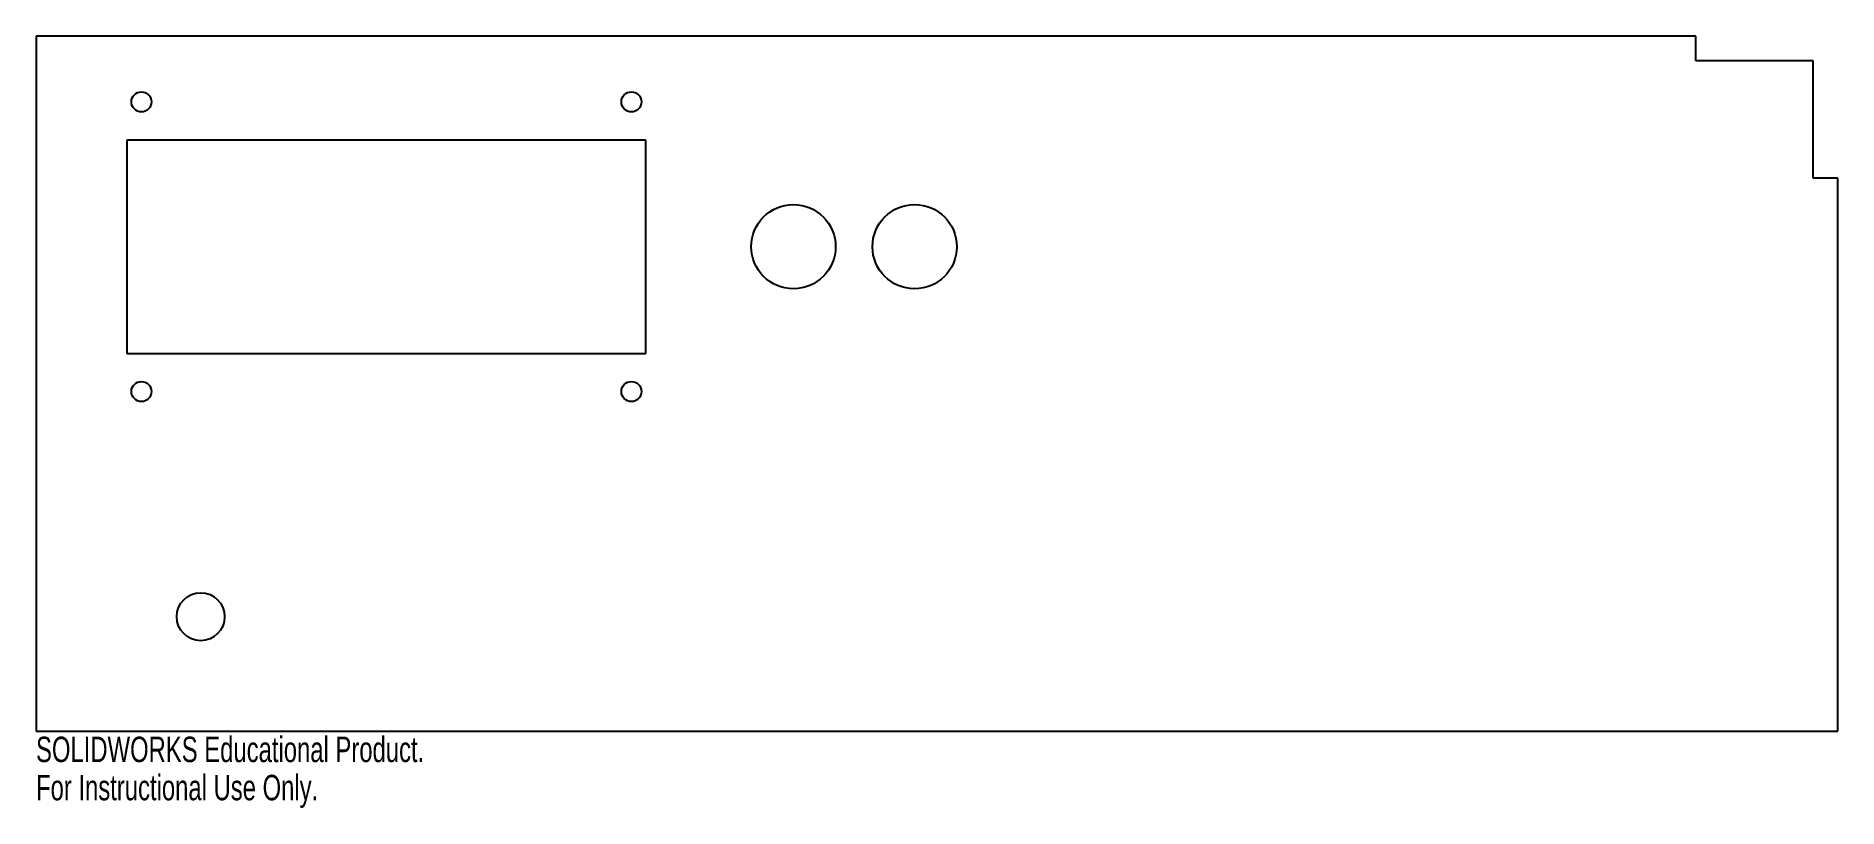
# Model space of a CAD drawing. Header units: millimetres. Extents: x 0 to 342, y -15 to 132.
import ezdxf

# ---------------------------------------------------------------- set-up
doc = ezdxf.new("R2010")
doc.units = ezdxf.units.MM
doc.styles.add('SLDTEXTSTYLE0', font='TXT', dxfattribs={"width": 0.7})

msp = doc.modelspace()

# ---------------------------------------------------------------- linework, layer by layer
at = {"color": 7, "linetype": 'Continuous', "lineweight": 25}
for p, q in [((0, 132), (0, 0)), ((315, 132), (0, 132)), ((315, 127.3), (315, 132)), ((337.3, 127.3), (315, 127.3)), ((337.3, 105), (337.3, 127.3)), ((17.25, 112.25), (17.25, 71.75)), ((115.75, 112.25), (17.25, 112.25)), ((115.75, 71.75), (115.75, 112.25)), ((342, 105), (337.3, 105)), ((342, 0), (342, 105)), ((17.25, 71.75), (115.75, 71.75)), ((0, 0), (342, 0))]:
    msp.add_line(p, q, dxfattribs=at)
for centre, radius in [((20, 119.5), 1.9), ((113, 119.5), 1.9), ((143.75, 92), 8), ((166.75, 92), 8), ((20, 64.5), 1.9), ((113, 64.5), 1.9), ((31.25, 21.75), 4.55)]:
    msp.add_circle(centre, radius, dxfattribs=at)

# ---------------------------------------------------------------- texts
at = {"color": 7, "linetype": 'Continuous', "char_height": 4.8336, "attachment_point": 1, "style": 'SLDTEXTSTYLE0'}
for s, insert in [('SOLIDWORKS Educational Product.', (0, -1.02)), ('For Instructional Use Only.', (0, -8.27))]:
    msp.add_mtext(s, dxfattribs=dict(at, insert=insert))

doc.saveas('drawing.dxf')
